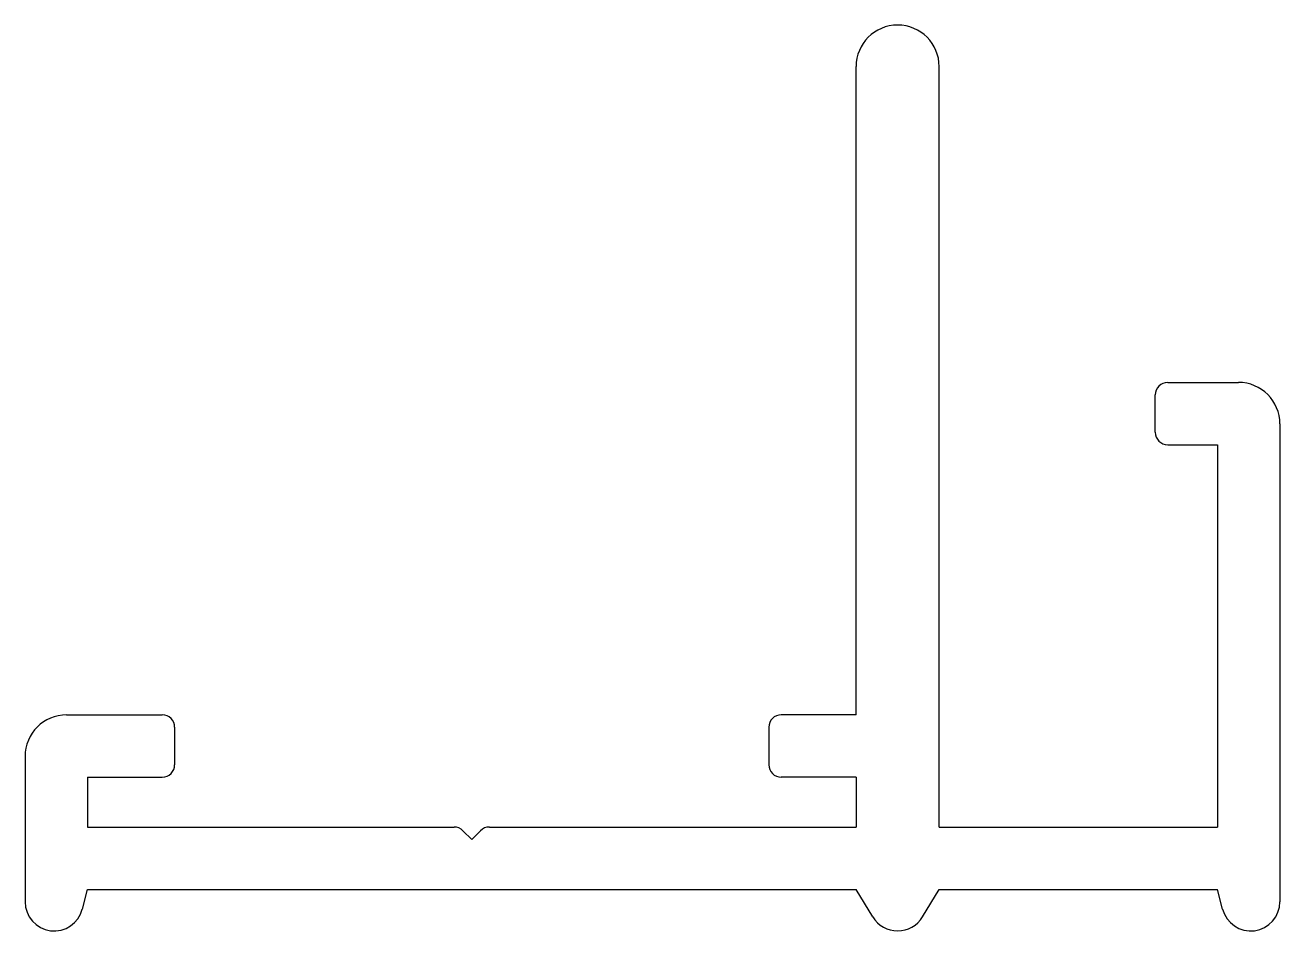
# Model space of a CAD drawing. Extents: x 2438.9 to 2469.1, y 972.2 to 994.
import ezdxf

# ---------------------------------------------------------------- set-up
doc = ezdxf.new("R2010")
doc.units = 0
doc.layers.get('0').update_dxf_attribs({"linetype": 'CONTINUOUS'})

msp = doc.modelspace()

# ---------------------------------------------------------------- linework, layer by layer
for p, q in [((2458.886, 977.447), (2458.886, 993.047)), ((2460.886, 974.747), (2460.886, 993.047)), ((2466.386, 985.447), (2468.086, 985.447)), ((2466.086, 984.247), (2466.086, 985.147)), ((2469.086, 984.447), (2469.086, 972.947)), ((2466.386, 983.947), (2467.586, 983.947)), ((2467.586, 983.947), (2467.586, 974.747)), ((2439.886, 977.447), (2442.186, 977.447)), ((2458.886, 977.447), (2457.086, 977.447)), ((2442.486, 977.147), (2442.486, 976.247)), ((2456.786, 977.147), (2456.786, 976.247)), ((2438.886, 976.447), (2438.886, 972.947)), ((2440.386, 975.947), (2440.386, 974.747)), ((2440.386, 975.947), (2442.186, 975.947)), ((2458.886, 975.947), (2457.086, 975.947)), ((2458.886, 975.947), (2458.886, 974.747)), ((2440.386, 974.747), (2449.212, 974.747)), ((2449.636, 974.447), (2449.424, 974.659)), ((2449.636, 974.447), (2449.849, 974.659)), ((2450.061, 974.747), (2458.886, 974.747)), ((2460.886, 974.747), (2467.586, 974.747)), ((2440.264, 972.772), (2440.386, 973.247)), ((2440.386, 973.247), (2458.886, 973.247)), ((2459.288, 972.584), (2458.886, 973.247)), ((2460.485, 972.584), (2460.886, 973.247)), ((2460.886, 973.247), (2467.586, 973.247)), ((2467.708, 972.772), (2467.586, 973.247))]:
    msp.add_line(p, q)
for centre, radius, start, end in [((2459.886, 993.047), 1, 0, 180), ((2466.386, 985.147), 0.3, 90, 180), ((2468.086, 984.447), 1, 0, 90), ((2466.386, 984.247), 0.3, 180, 270), ((2439.886, 976.447), 1, 90, 180), ((2442.186, 977.147), 0.3, 0, 90), ((2457.086, 977.147), 0.3, 90, 180), ((2442.186, 976.247), 0.3, 270, 360), ((2457.086, 976.247), 0.3, 180, 270), ((2449.212, 974.447), 0.3, 45, 90), ((2450.061, 974.447), 0.3, 90, 135), ((2439.586, 972.947), 0.7, 180, 345.5696), ((2468.386, 972.947), 0.7, 194.4304, 0), ((2459.886, 972.947), 0.7, 211.1968, 328.8032)]:
    msp.add_arc(centre, radius, start, end)

doc.saveas('drawing.dxf')
